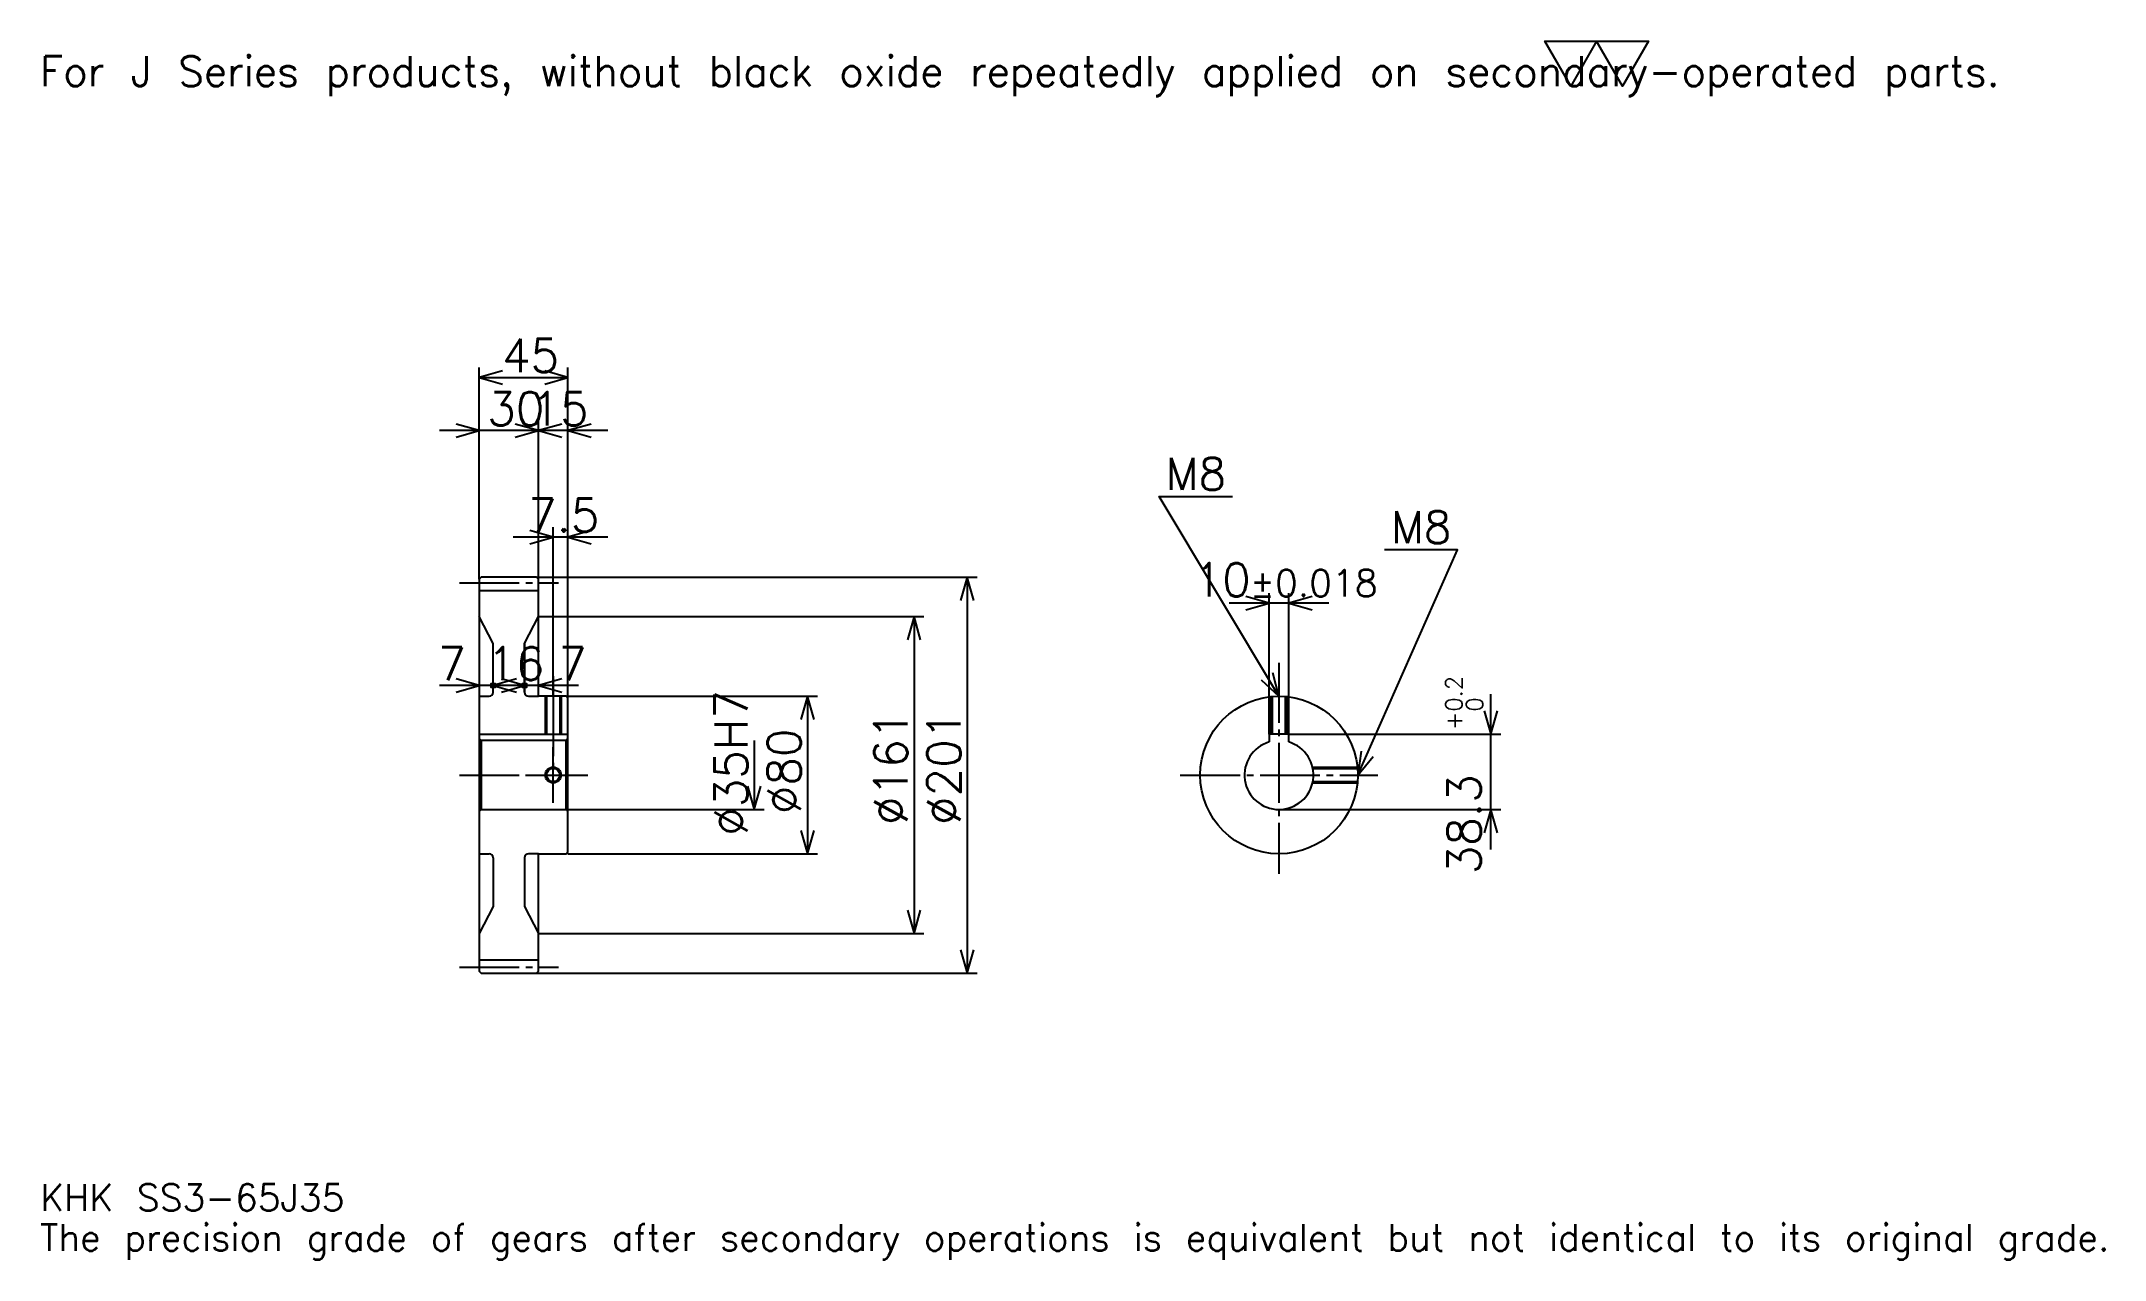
# Model space of a CAD drawing. Extents: x 34 to 1082, y 12 to 631.
import ezdxf

# ---------------------------------------------------------------- set-up
doc = ezdxf.new("R2010")
doc.units = 0
doc.linetypes.add('DASHDOT', pattern=[40.540539, 30.405405, -3.378378, 3.378378, -3.378378])
doc.layers.get('0').update_dxf_attribs({"linetype": 'CONTINUOUS'})
doc.layers.add('DASHDOT', color=6, linetype='DASHDOT')
doc.styles.add('KANJI', font='TXT', dxfattribs={"bigfont": 'BIGFONT'})

msp = doc.modelspace()

# ---------------------------------------------------------------- linework, layer by layer
at = {"color": 5}
for p, q in [((256.756775, 358.945953), (256.756775, 465.364868)), ((301.756775, 358.945953), (301.756775, 465.364868)), ((256.756775, 460.297302), (301.756775, 460.297302)), ((307.027039, 433.270264), (236.486511, 433.270264)), ((322.027039, 433.270264), (266.486511, 433.270264)), ((286.756775, 358.945953), (286.756775, 438.33783)), ((322.027039, 379.216217), (273.986511, 379.216217)), ((294.256775, 358.945953), (294.256775, 384.283783)), ((256.756775, 357.945953), (256.756775, 358.945953)), ((285.756775, 358.945953), (301.756775, 358.945953)), ((286.756775, 357.945953), (286.756775, 358.945953)), ((294.256775, 298.445953), (294.256775, 358.945953)), ((294.256775, 298.445953), (294.256775, 358.945953)), ((301.756775, 358.945953), (509.527039, 358.945953)), ((301.756775, 297.445953), (301.756775, 358.945953)), ((504.459473, 358.945953), (504.459473, 157.945953)), ((687.973022, 345.743256), (637.432495, 345.743256)), ((657.702759, 279.245941), (657.702759, 350.810822)), ((667.702759, 279.245941), (667.702759, 350.810822)), ((286.756775, 338.945953), (301.756775, 338.945953)), ((301.756775, 338.945953), (482.5, 338.945953)), ((477.432434, 338.945953), (477.432434, 177.945953)), ((284.027039, 303.824341), (236.486511, 303.824341)), ((300.027039, 303.824341), (243.486511, 303.824341)), ((307.027039, 303.824341), (259.486511, 303.824341)), ((301.756775, 298.445953), (428.445953, 298.445953)), ((423.378387, 298.445953), (423.378387, 218.445953)), ((770.270325, 220.67569), (770.270325, 299.516235)), ((396.351379, 275.945953), (396.351379, 240.945953)), ((667.702759, 279.245941), (775.337891, 279.245941)), ((301.756775, 240.945953), (401.418945, 240.945953)), ((662.702759, 240.945953), (775.337891, 240.945953)), ((301.756775, 218.445953), (428.445953, 218.445953)), ((286.756775, 177.945953), (301.756775, 177.945953)), ((301.756775, 177.945953), (482.5, 177.945953)), ((285.756775, 157.945953), (301.756775, 157.945953)), ((301.756775, 157.945953), (509.527039, 157.945953))]:
    msp.add_line(p, q, dxfattribs=at)
at = {"color": 4}
for p, q in [((256.756775, 352.195953), (286.756775, 352.195953)), ((279.756775, 325.207672), (279.756775, 300.445953)), ((256.756775, 298.445953), (261.756775, 298.445953)), ((281.756775, 298.445953), (286.756775, 298.445953)), ((256.756775, 279.245941), (301.756775, 279.245941)), ((301.756775, 276.945953), (300.756775, 275.945953)), ((256.756775, 239.945953), (257.756775, 240.945953)), ((301.756775, 239.945953), (300.756775, 240.945953)), ((256.756775, 218.445953), (261.756775, 218.445953)), ((279.756775, 216.445953), (279.756775, 191.684235)), ((286.756775, 218.445953), (281.756775, 218.445953)), ((256.756775, 164.695953), (286.756775, 164.695953))]:
    msp.add_line(p, q, dxfattribs=at)
at = {"color": 7}
msp.add_lwpolyline([(810.810791, 608.108093), (797.635132, 630.945923), (850.33783, 630.945923), (837.16217, 608.108093), (823.98645, 630.945923), (810.810791, 608.108093)], dxfattribs=at)
at = {"color": 5}
for points in [[(268.581085, 463.675659), (256.756775, 460.297302), (268.581085, 456.918945)], [(289.932434, 456.918945), (301.756775, 460.297302), (289.932434, 463.675659)], [(244.932449, 429.891907), (256.756775, 433.270264), (244.932449, 436.648651)], [(274.932434, 429.891907), (286.756775, 433.270264), (274.932434, 436.648651)], [(298.581116, 436.648651), (286.756775, 433.270264), (298.581116, 429.891907)], [(313.581116, 436.648651), (301.756775, 433.270264), (313.581116, 429.891907)], [(662.702759, 298.445953), (601.891907, 399.797302), (639.054077, 399.797302)], [(282.432434, 375.83783), (294.256775, 379.216217), (282.432434, 382.594604)], [(313.581116, 382.594604), (301.756775, 379.216217), (313.581116, 375.83783)], [(702.702759, 258.445953), (753.378418, 372.770264), (716.216248, 372.770264)], [(507.83783, 347.121643), (504.459473, 358.945953), (501.081116, 347.121643)], [(645.878418, 342.364868), (657.702759, 345.743256), (645.878418, 349.121643)], [(679.527039, 349.121643), (667.702759, 345.743256), (679.527039, 342.364868)], [(480.810822, 327.121643), (477.432434, 338.945953), (474.054077, 327.121643)], [(244.932449, 300.445953), (256.756775, 303.824341), (244.932449, 307.202698)], [(263.756775, 303.824341), (262.743256, 304.83783), (264.770294, 304.83783), (264.770294, 302.810822), (262.743256, 302.810822), (262.743256, 304.83783), (263.756775, 303.824341), (264.770294, 302.810822), (264.770294, 304.83783), (263.756775, 303.824341)], [(275.581116, 307.202698), (263.756775, 303.824341), (275.581116, 300.445953)], [(267.932465, 300.445953), (279.756775, 303.824341), (267.932465, 307.202698)], [(279.756775, 303.824341), (278.743256, 304.83783), (280.770294, 304.83783), (280.770294, 302.810822), (278.743256, 302.810822), (278.743256, 304.83783), (279.756775, 303.824341), (280.770294, 302.810822), (280.770294, 304.83783), (279.756775, 303.824341)], [(298.581116, 307.202698), (286.756775, 303.824341), (298.581116, 300.445953)], [(653.722229, 306.847076), (662.702759, 298.445953), (659.516113, 310.323395)], [(426.756775, 286.621643), (423.378387, 298.445953), (420, 286.621643)], [(766.891968, 291.070282), (770.270325, 279.245941), (773.648682, 291.070282)], [(704.405823, 270.624939), (702.702759, 258.445953), (710.582886, 267.886841)], [(392.973022, 252.770279), (396.351379, 240.945953), (399.729736, 252.770279)], [(773.648682, 229.121628), (770.270325, 240.945953), (766.891968, 229.121628)], [(420, 230.270279), (423.378387, 218.445953), (426.756775, 230.270279)], [(474.054077, 189.770279), (477.432434, 177.945953), (480.810822, 189.770279)], [(501.081116, 169.770279), (504.459473, 157.945953), (507.83783, 169.770279)]]:
    msp.add_lwpolyline(points, dxfattribs=at)
at = {"color": 4}
for points in [[(286.756775, 357.945953), (285.756775, 358.945953), (257.756775, 358.945953), (256.756775, 357.945953), (256.756775, 239.945953)], [(256.756775, 239.945953), (256.756775, 158.945953), (257.756775, 157.945953), (285.756775, 157.945953), (286.756775, 158.945953), (286.756775, 218.445953), (300.756775, 218.445953), (301.756775, 219.445953), (301.756775, 297.445953), (300.756775, 298.445953), (286.756775, 298.445953), (286.756775, 357.945953)], [(263.756775, 300.445953), (263.756775, 325.207672), (256.756775, 338.945953)], [(279.756775, 300.445953), (279.756775, 325.207672), (286.756775, 338.945953)], [(290.256775, 298.445953), (290.256775, 279.245941)], [(290.931763, 298.445953), (290.931763, 279.245941)], [(297.581787, 298.445953), (297.581787, 279.245941)], [(298.256775, 298.445953), (298.256775, 279.245941)], [(658.702759, 279.245941), (658.702759, 298.245453)], [(659.377686, 279.245941), (659.377686, 298.307526)], [(666.02771, 279.245941), (666.02771, 298.307526)], [(666.702759, 279.245941), (666.702759, 298.245453)], [(256.756775, 276.945953), (257.756775, 275.945953), (257.756775, 240.945953), (300.756775, 240.945953), (300.756775, 275.945953), (257.756775, 275.945953)], [(667.702759, 275.216461), (667.702759, 279.245941), (657.702759, 279.245941), (657.702759, 275.216461)], [(679.739441, 262.445953), (702.502197, 262.445953)], [(679.739441, 254.445953), (702.502197, 254.445953)], [(679.883911, 261.770966), (702.564331, 261.770966)], [(679.883911, 255.120956), (702.564331, 255.120956)], [(263.756775, 216.445953), (263.756775, 191.684235), (256.756775, 177.945953)], [(279.756775, 216.445953), (279.756775, 191.684235), (286.756775, 177.945953)]]:
    msp.add_lwpolyline(points, dxfattribs=at)
for centre, radius in [((662.702759, 258.445953), 40), ((294.256775, 258.445953), 3.325)]:
    msp.add_circle(centre, radius, dxfattribs=at)
at = {"color": 7}
msp.add_circle((294.256775, 258.445953), 4, dxfattribs=at)
at = {"color": 4}
for centre, radius, start, end in [((261.756775, 300.445953), 2, 270, 0), ((281.756775, 300.445953), 2, 180, 270), ((662.702759, 258.445953), 17.5, 106.601549926, 73.398450074), ((261.756775, 216.445953), 2, 0, 90), ((281.756775, 216.445953), 2, 90, 180)]:
    msp.add_arc(centre, radius, start, end, dxfattribs=at)
at = {"layer": 'DASHDOT', "color": 7}
for p, q in [((246.621643, 355.945953), (296.891907, 355.945953)), ((662.702759, 315.33783), (662.702759, 208.310822)), ((294.256775, 298.445953), (294.256775, 258.445953)), ((246.621643, 258.445953), (311.891907, 258.445953)), ((612.567627, 258.445953), (712.837891, 258.445953)), ((246.621643, 160.945953), (296.891907, 160.945953))]:
    msp.add_line(p, q, dxfattribs=at)
for points in [[(294.256775, 308.581085), (294.256775, 269.110809)], [(294.256775, 244.310822), (294.256775, 272.581085)], [(280.121643, 258.445953), (308.391907, 258.445953)]]:
    msp.add_lwpolyline(points, dxfattribs=at)

# ---------------------------------------------------------------- texts
at = {"color": 7, "style": 'KANJI'}
for s, height, p in [('For J Series products, without black oxide repeatedly applied on secondary-operated parts.', 15.202703, (33.783783, 608.108093)), ('45', 16.891892, (268.277039, 463)), ('30', 16.891892, (260.777039, 435.972961)), ('15', 16.891892, (283.277039, 435.972961)), ('M8', 16.216217, (605.270264, 403.17569)), ('7.5', 16.891892, (281.53717, 381.918945)), ('M8', 16.216217, (719.594604, 376.148651)), ('10', 16.891892, (619.38855, 349.121643)), ('%%p0.018', 13.513514, (647.933838, 349.121643)), ('7', 16.891892, (235.641907, 306.527039)), ('16', 16.891892, (260.777039, 306.527039)), ('7', 16.891892, (296.891907, 306.527039)), ('KHK SS3-65J35', 13.513514, (33.783783, 37.162163)), ('The precision grade of gears after secondary operations is equivalent but not identical to its original grade.', 13.513514, (33.783783, 16.891891))]:
    msp.add_text(s, height=height, dxfattribs=at).set_placement(p)
for s, height, p in [('0.2', 8.445946, (755.743286, 290.675354)), ('%%c35H7', 16.891892, (392.973022, 227.618256)), ('0', 8.445946, (766.216309, 290.675354)), ('%%c161', 16.891892, (474.054077, 233.108124)), ('%%c201', 16.891892, (501.081116, 233.108124)), ('+', 8.445946, (755.743286, 281.215912)), ('%%c80', 16.891892, (420, 238.597977)), ('38.3', 16.891892, (765.202759, 208.10112))]:
    msp.add_text(s, height=height, rotation=90, dxfattribs=at).set_placement(p)

doc.saveas('drawing.dxf')
